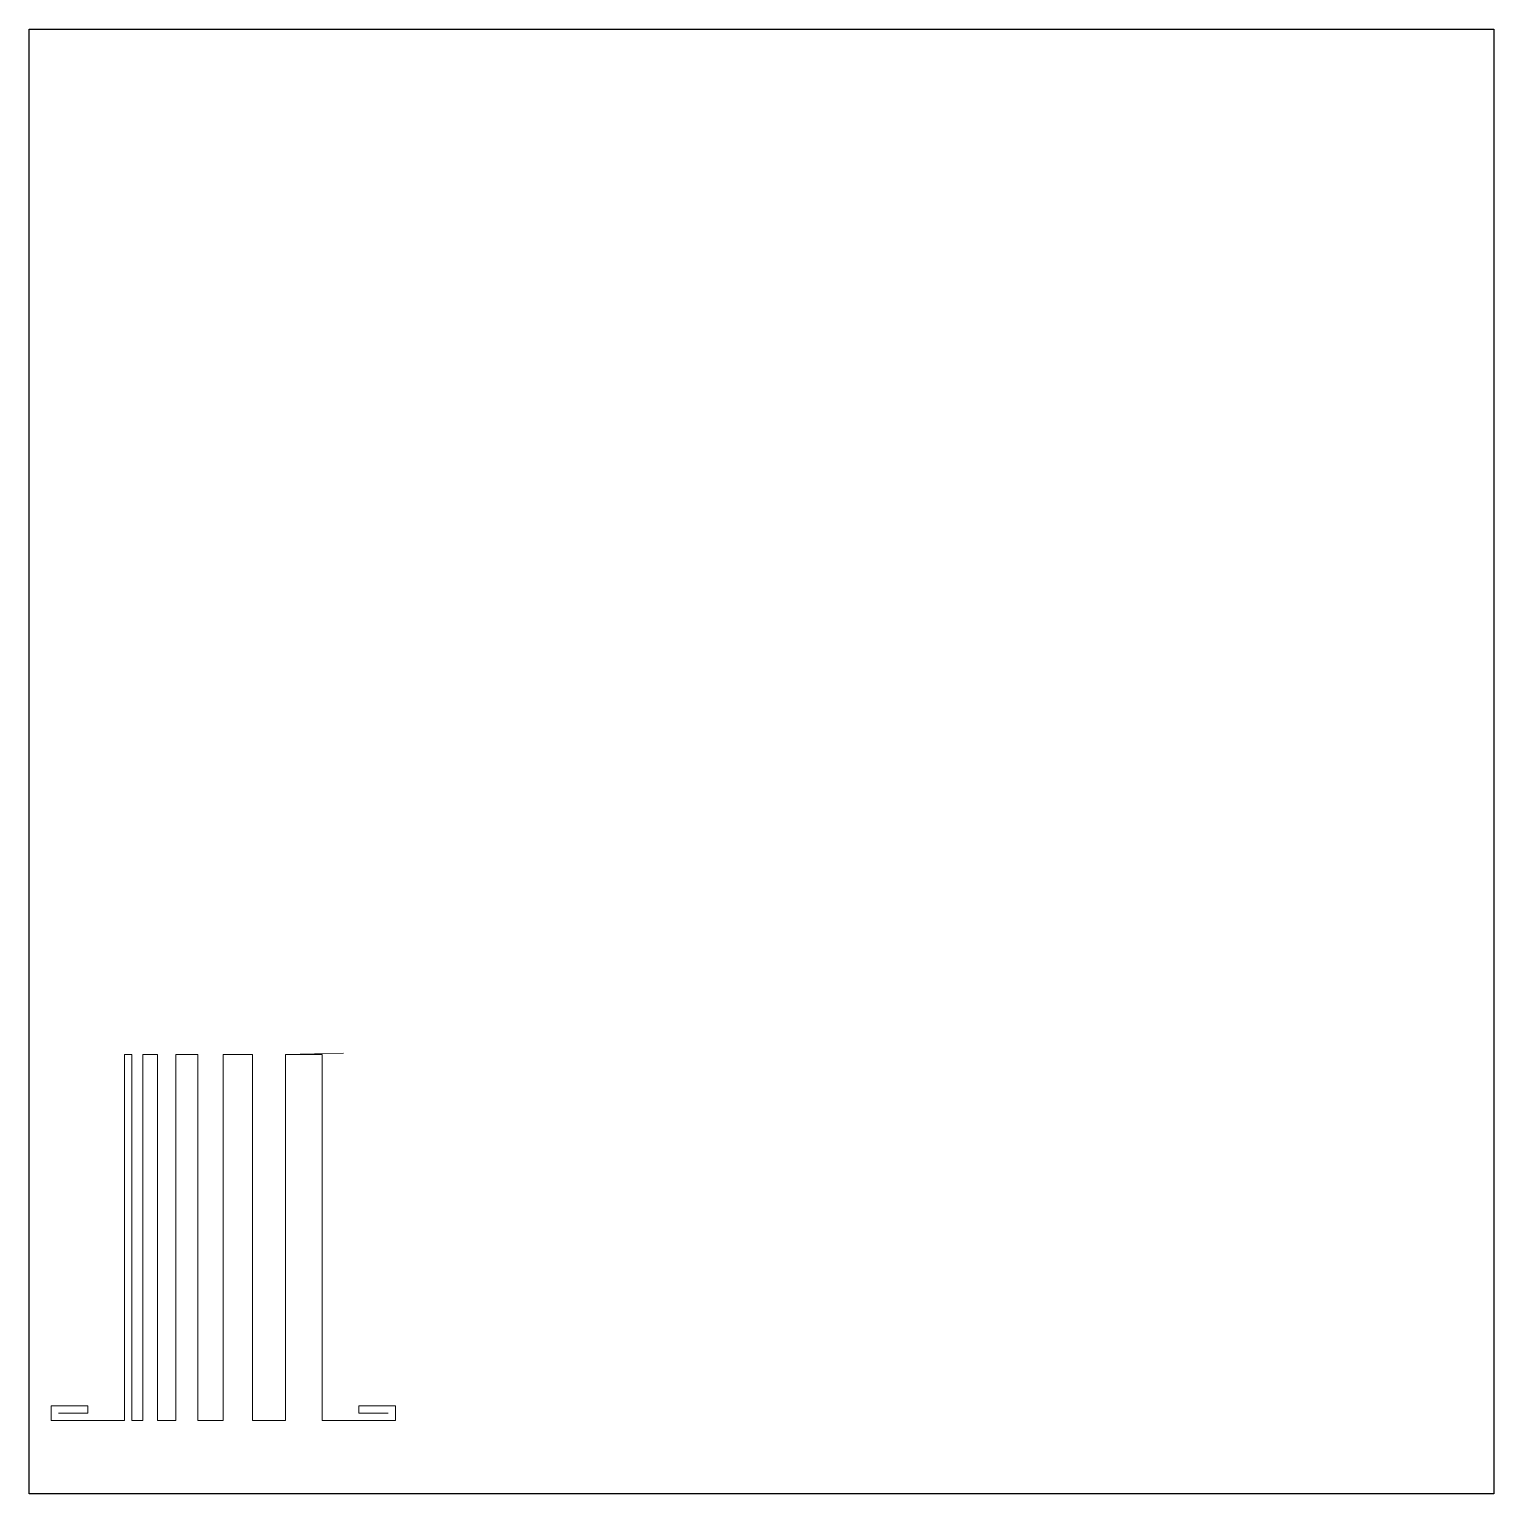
# Model space of a CAD drawing. Header units: millimetres. Extents: x 0 to 20, y 0 to 20.
import ezdxf

# ---------------------------------------------------------------- set-up
doc = ezdxf.new("R2010")
doc.units = ezdxf.units.MM
doc.layers.get('0').update_dxf_attribs({"color": 178, "lineweight": 25, "true_color": 0x000000})

msp = doc.modelspace()

# ---------------------------------------------------------------- linework, layer by layer
at = {"flags": 128}
msp.add_lwpolyline([(0, 20), (20, 20), (20, 0), (0, 0)], close=True, dxfattribs=at)
at = {"lineweight": 5, "flags": 128}
for points in [[(0.4, 1.1), (0.8, 1.1), (0.8, 1.2), (0.3, 1.2), (0.3, 1), (1.3, 1), (1.3, 6), (1.4, 6), (1.4, 1), (1.55, 1), (1.55, 6), (1.75, 6), (1.75, 1), (2, 1), (2, 6), (2.3, 6), (2.3, 1), (2.65, 1), (2.65, 6), (3.05, 6), (3.05, 1), (3.5, 1), (3.5, 6), (4.292, 6.017)], [(3.5, 6), (4, 6), (4, 1), (5, 1), (5, 1.2), (4.5, 1.2), (4.5, 1.1), (4.9, 1.1)]]:
    msp.add_lwpolyline(points, dxfattribs=at)

doc.saveas('drawing.dxf')
